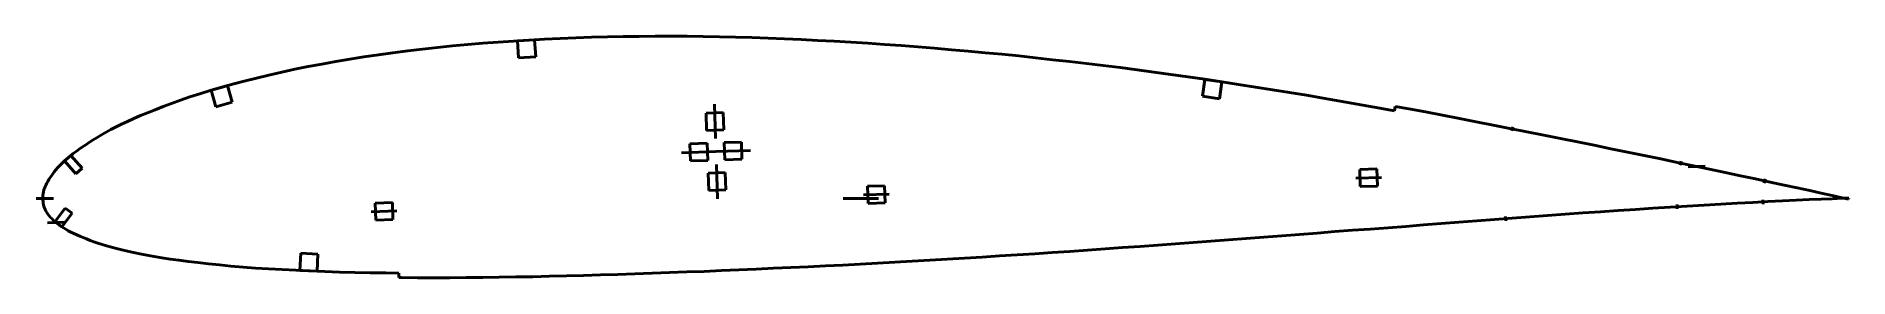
# Model space of a CAD drawing. Header units: metres. Extents: x -158 to 264, y -18 to 38.
import ezdxf

# ---------------------------------------------------------------- set-up
doc = ezdxf.new("R2010")
doc.units = ezdxf.units.M
for name, color, linetype, lineweight in [('FoilLayer', 1, 'Continuous', 50), ('StringerLayer', 1, 'Continuous', 50), ('SubLayer', 1, 'Continuous', 50)]:
    doc.layers.add(name, color=color, linetype=linetype, lineweight=lineweight)

msp = doc.modelspace()

# ---------------------------------------------------------------- linework, layer by layer
at = {"layer": 'FoilLayer'}
for p, q in [((-75.18, 33.96), (-78.57, 33.5)), ((-71.75, 34.39), (-75.18, 33.96)), ((-68.3, 34.8), (-71.75, 34.39)), ((-64.82, 35.19), (-68.3, 34.8)), ((-61.32, 35.55), (-64.82, 35.19)), ((-57.79, 35.87), (-61.32, 35.55)), ((-54.24, 36.18), (-57.79, 35.87)), ((-50.68, 36.45), (-54.24, 36.18)), ((-47.09, 36.7), (-50.68, 36.45)), ((-43.49, 36.93), (-47.09, 36.7)), ((-39.87, 37.12), (-43.49, 36.93)), ((-36.24, 37.3), (-39.87, 37.12)), ((-32.59, 37.45), (-36.24, 37.3)), ((-28.93, 37.57), (-32.59, 37.45)), ((-25.26, 37.67), (-28.93, 37.57)), ((-21.57, 37.74), (-25.26, 37.67)), ((-17.87, 37.79), (-21.57, 37.74)), ((-14.16, 37.82), (-17.87, 37.79)), ((-10.44, 37.83), (-14.16, 37.82)), ((-6.71, 37.81), (-10.44, 37.83)), ((-2.96, 37.77), (-6.71, 37.81)), ((0.79, 37.7), (-2.96, 37.77)), ((4.56, 37.61), (0.79, 37.7)), ((8.35, 37.51), (4.56, 37.61)), ((12.15, 37.38), (8.35, 37.51)), ((15.97, 37.23), (12.15, 37.38)), ((19.82, 37.06), (15.97, 37.23)), ((23.67, 36.86), (19.82, 37.06)), ((27.54, 36.65), (23.67, 36.86)), ((31.42, 36.42), (27.54, 36.65)), ((35.31, 36.19), (31.42, 36.42)), ((39.19, 35.93), (35.31, 36.19)), ((43.09, 35.65), (39.19, 35.93)), ((46.99, 35.35), (43.09, 35.65)), ((50.89, 35.03), (46.99, 35.35)), ((54.8, 34.69), (50.89, 35.03)), ((58.72, 34.35), (54.8, 34.69)), ((62.64, 33.99), (58.72, 34.35)), ((66.56, 33.62), (62.64, 33.99)), ((-98.04, 30.13), (-101.08, 29.48)), ((-94.92, 30.75), (-98.04, 30.13)), ((-91.75, 31.33), (-94.92, 30.75)), ((-88.51, 31.91), (-91.75, 31.33)), ((-85.23, 32.47), (-88.51, 31.91)), ((-81.92, 33), (-85.23, 32.47)), ((-78.57, 33.5), (-81.92, 33)), ((70.48, 33.22), (66.56, 33.62)), ((74.4, 32.79), (70.48, 33.22)), ((78.34, 32.36), (74.4, 32.79)), ((82.27, 31.92), (78.34, 32.36)), ((86.21, 31.47), (82.27, 31.92)), ((90.14, 31), (86.21, 31.47)), ((94.07, 30.51), (90.14, 31)), ((98.01, 29.98), (94.07, 30.51)), ((101.95, 29.45), (98.01, 29.98)), ((-115.17, 25.91), (-117.7, 25.18)), ((-112.54, 26.63), (-115.17, 25.91)), ((-109.8, 27.35), (-112.54, 26.63)), ((-106.97, 28.07), (-109.8, 27.35)), ((-104.06, 28.79), (-106.97, 28.07)), ((-101.08, 29.48), (-104.06, 28.79)), ((105.89, 28.9), (101.95, 29.45)), ((109.83, 28.35), (105.89, 28.9)), ((113.78, 27.79), (109.83, 28.35)), ((117.71, 27.2), (113.78, 27.79)), ((121.65, 26.58), (117.71, 27.2)), ((125.58, 25.95), (121.65, 26.58)), ((129.53, 25.32), (125.58, 25.95)), ((133.48, 24.7), (129.53, 25.32)), ((-128.69, 21.43), (-130.55, 20.71)), ((-126.71, 22.17), (-128.69, 21.43)), ((-124.63, 22.93), (-126.71, 22.17)), ((-122.43, 23.69), (-124.63, 22.93)), ((-120.12, 24.44), (-122.43, 23.69)), ((-117.7, 25.18), (-120.12, 24.44)), ((137.42, 24.06), (133.48, 24.7)), ((141.35, 23.39), (137.42, 24.06)), ((145.29, 22.7), (141.35, 23.39)), ((149.22, 21.99), (145.29, 22.7)), ((153.16, 21.27), (149.22, 21.99)), ((157.1, 20.57), (153.16, 21.27)), ((158.12, 21.45), (157.94, 20.42)), ((161.23, 20.9), (158.12, 21.45)), ((-138.33, 17.33), (-139.61, 16.69)), ((-136.97, 17.99), (-138.33, 17.33)), ((-135.52, 18.65), (-136.97, 17.99)), ((-133.97, 19.32), (-135.52, 18.65)), ((-132.31, 20), (-133.97, 19.32)), ((-130.55, 20.71), (-132.31, 20)), ((157.94, 20.42), (157.1, 20.57)), ((165.17, 20.19), (161.23, 20.9)), ((169.1, 19.44), (165.17, 20.19)), ((173.03, 18.68), (169.1, 19.44)), ((176.95, 17.89), (173.03, 18.68)), ((180.88, 17.11), (176.95, 17.89)), ((184.81, 16.34), (180.88, 17.11)), ((-145.84, 13.11), (-146.69, 12.56)), ((-144.95, 13.67), (-145.84, 13.11)), ((-144.01, 14.25), (-144.95, 13.67)), ((-143.01, 14.84), (-144.01, 14.25)), ((-141.94, 15.45), (-143.01, 14.84)), ((-140.82, 16.06), (-141.94, 15.45)), ((-139.61, 16.69), (-140.82, 16.06)), ((188.75, 15.59), (184.81, 16.34)), ((192.67, 14.81), (188.75, 15.59)), ((196.58, 14.02), (192.67, 14.81)), ((200.49, 13.21), (196.58, 14.02)), ((204.39, 12.41), (200.49, 13.21)), ((-151.86, 8.53), (-152.35, 8.06)), ((-151.34, 9.02), (-151.86, 8.53)), ((-150.8, 9.5), (-151.34, 9.02)), ((-150.2, 9.99), (-150.8, 9.5)), ((-149.58, 10.49), (-150.2, 9.99)), ((-148.92, 11), (-149.58, 10.49)), ((-148.22, 11.51), (-148.92, 11)), ((-147.47, 12.03), (-148.22, 11.51)), ((-146.69, 12.56), (-147.47, 12.03)), ((208.29, 11.61), (204.39, 12.41)), ((212.18, 10.82), (208.29, 11.61)), ((216.05, 10.03), (212.18, 10.82)), ((219.89, 9.23), (216.05, 10.03)), ((223.7, 8.42), (219.89, 9.23)), ((-155.27, 4.44), (-155.53, 4.01)), ((-154.99, 4.88), (-155.27, 4.44)), ((-154.69, 5.32), (-154.99, 4.88)), ((-154.37, 5.77), (-154.69, 5.32)), ((-154.02, 6.22), (-154.37, 5.77)), ((-153.65, 6.67), (-154.02, 6.22)), ((-153.24, 7.13), (-153.65, 6.67)), ((-152.81, 7.6), (-153.24, 7.13)), ((-152.35, 8.06), (-152.81, 7.6)), ((227.49, 7.62), (223.7, 8.42)), ((231.22, 6.83), (227.49, 7.62)), ((234.9, 6.07), (231.22, 6.83)), ((238.49, 5.32), (234.9, 6.07)), ((241.98, 4.57), (238.49, 5.32)), ((245.36, 3.84), (241.98, 4.57)), ((-156.69, 0.4), (-156.7, 0)), ((-156.7, 0), (-156.67, -0.3)), ((-156.64, 0.74), (-156.69, 0.4)), ((-156.58, 1.18), (-156.64, 0.74)), ((-156.51, 1.6), (-156.58, 1.18)), ((-156.42, 2.01), (-156.51, 1.6)), ((-156.3, 2.4), (-156.42, 2.01)), ((-156.16, 2.76), (-156.3, 2.4)), ((-155.98, 3.15), (-156.16, 2.76)), ((-155.77, 3.57), (-155.98, 3.15)), ((-155.53, 4.01), (-155.77, 3.57)), ((248.59, 3.13), (245.36, 3.84)), ((251.66, 2.47), (248.59, 3.13)), ((254.56, 1.85), (251.66, 2.47)), ((257.27, 1.25), (254.56, 1.85)), ((259.79, 0.7), (257.27, 1.25)), ((262.12, 0.19), (259.79, 0.7)), ((259.8, -0.02), (262.18, 0.07)), ((263.58, -0.12), (262.12, 0.19)), ((262.18, 0.07), (263.66, 0.13)), ((263.66, 0.13), (263.58, -0.12)), ((-156.67, -0.3), (-156.62, -0.71)), ((-156.62, -0.71), (-156.57, -1.1)), ((-156.57, -1.1), (-156.51, -1.48)), ((-156.51, -1.48), (-156.42, -1.84)), ((-156.42, -1.84), (-156.31, -2.19)), ((-156.31, -2.19), (-156.16, -2.56)), ((-156.16, -2.56), (-155.98, -2.91)), ((-155.98, -2.91), (-155.75, -3.27)), ((-155.75, -3.27), (-155.48, -3.64)), ((-155.48, -3.64), (-155.19, -4.02)), ((-155.19, -4.02), (-154.87, -4.39)), ((189.43, -4.26), (193.54, -3.94)), ((193.54, -3.94), (197.66, -3.64)), ((197.66, -3.64), (201.77, -3.35)), ((201.77, -3.35), (205.87, -3.08)), ((205.87, -3.08), (209.96, -2.81)), ((209.96, -2.81), (214.03, -2.53)), ((214.03, -2.53), (218.08, -2.26)), ((218.08, -2.26), (222.1, -2)), ((222.1, -2), (226.08, -1.75)), ((226.08, -1.75), (230.01, -1.51)), ((230.01, -1.51), (233.88, -1.3)), ((233.88, -1.3), (237.65, -1.09)), ((237.65, -1.09), (241.31, -0.89)), ((241.31, -0.89), (244.85, -0.7)), ((244.85, -0.7), (248.22, -0.53)), ((248.22, -0.53), (251.41, -0.39)), ((251.41, -0.39), (254.41, -0.25)), ((254.41, -0.25), (257.21, -0.12)), ((257.21, -0.12), (259.8, -0.02)), ((-154.87, -4.39), (-154.53, -4.75)), ((-154.53, -4.75), (-154.16, -5.1)), ((-154.16, -5.1), (-153.76, -5.46)), ((-153.76, -5.46), (-153.33, -5.81)), ((-153.33, -5.81), (-152.88, -6.15)), ((-152.88, -6.15), (-152.39, -6.49)), ((-152.39, -6.49), (-151.87, -6.82)), ((-151.87, -6.82), (-151.32, -7.15)), ((-151.32, -7.15), (-150.74, -7.48)), ((-150.74, -7.48), (-150.12, -7.8)), ((-150.12, -7.8), (-149.47, -8.13)), ((-149.47, -8.13), (-148.79, -8.45)), ((131.67, -8.7), (135.79, -8.36)), ((135.79, -8.36), (139.91, -8.03)), ((139.91, -8.03), (144.04, -7.7)), ((144.04, -7.7), (148.16, -7.39)), ((148.16, -7.39), (152.29, -7.09)), ((152.29, -7.09), (156.42, -6.79)), ((156.42, -6.79), (160.54, -6.47)), ((160.54, -6.47), (164.67, -6.13)), ((164.67, -6.13), (168.8, -5.81)), ((168.8, -5.81), (172.93, -5.49)), ((172.93, -5.49), (177.06, -5.18)), ((177.06, -5.18), (181.18, -4.89)), ((181.18, -4.89), (185.3, -4.58)), ((185.3, -4.58), (189.43, -4.26)), ((-148.79, -8.45), (-148.08, -8.78)), ((-148.08, -8.78), (-147.32, -9.09)), ((-147.32, -9.09), (-146.53, -9.41)), ((-146.53, -9.41), (-145.68, -9.73)), ((-145.68, -9.73), (-144.79, -10.04)), ((-144.79, -10.04), (-143.86, -10.36)), ((-143.86, -10.36), (-142.86, -10.67)), ((-142.86, -10.67), (-141.82, -10.99)), ((-141.82, -10.99), (-140.71, -11.3)), ((-140.71, -11.3), (-139.54, -11.62)), ((-139.54, -11.62), (-138.3, -11.93)), ((-138.3, -11.93), (-136.98, -12.24)), ((-136.98, -12.24), (-135.56, -12.54)), ((-135.56, -12.54), (-134.06, -12.85)), ((74.19, -12.84), (78.27, -12.59)), ((78.27, -12.59), (82.36, -12.31)), ((82.36, -12.31), (86.45, -12)), ((86.45, -12), (90.55, -11.7)), ((90.55, -11.7), (94.65, -11.42)), ((94.65, -11.42), (98.76, -11.14)), ((98.76, -11.14), (102.86, -10.86)), ((102.86, -10.86), (106.97, -10.56)), ((106.97, -10.56), (111.08, -10.24)), ((111.08, -10.24), (115.19, -9.91)), ((115.19, -9.91), (119.31, -9.6)), ((119.31, -9.6), (123.43, -9.3)), ((123.43, -9.3), (127.55, -9.01)), ((127.55, -9.01), (131.67, -8.7)), ((-134.06, -12.85), (-132.47, -13.16)), ((-132.47, -13.16), (-130.77, -13.47)), ((-130.77, -13.47), (-128.97, -13.78)), ((-128.97, -13.78), (-127.05, -14.08)), ((-127.05, -14.08), (-125.02, -14.37)), ((-125.02, -14.37), (-122.85, -14.66)), ((-122.85, -14.66), (-120.56, -14.92)), ((-120.56, -14.92), (-118.12, -15.18)), ((-118.12, -15.18), (-115.56, -15.44)), ((-115.56, -15.44), (-112.88, -15.71)), ((-112.88, -15.71), (-110.08, -15.96)), ((-110.08, -15.96), (-107.16, -16.18)), ((-107.16, -16.18), (-104.13, -16.38)), ((-104.13, -16.38), (-101, -16.55)), ((-101, -16.55), (-97.75, -16.7)), ((-97.75, -16.7), (-94.43, -16.86)), ((-94.43, -16.86), (-91.04, -17.01)), ((-2.78, -16.95), (1.27, -16.78)), ((1.27, -16.78), (5.31, -16.61)), ((5.31, -16.61), (9.36, -16.43)), ((9.36, -16.43), (13.4, -16.24)), ((13.4, -16.24), (17.44, -16.06)), ((17.44, -16.06), (21.46, -15.87)), ((21.46, -15.87), (25.49, -15.68)), ((25.49, -15.68), (29.52, -15.47)), ((29.52, -15.47), (33.56, -15.25)), ((33.56, -15.25), (37.6, -15.03)), ((37.6, -15.03), (41.65, -14.8)), ((41.65, -14.8), (45.7, -14.58)), ((45.7, -14.58), (49.76, -14.36)), ((49.76, -14.36), (53.82, -14.12)), ((53.82, -14.12), (57.88, -13.87)), ((57.88, -13.87), (61.95, -13.61)), ((61.95, -13.61), (66.03, -13.34)), ((66.03, -13.34), (70.11, -13.09)), ((70.11, -13.09), (74.19, -12.84)), ((-91.04, -17.01), (-87.59, -17.13)), ((-87.59, -17.13), (-84.07, -17.22)), ((-84.07, -17.22), (-80.49, -17.29)), ((-80.49, -17.29), (-76.86, -17.32)), ((-76.86, -17.32), (-73.82, -17.35)), ((-73.82, -17.35), (-73.82, -18.4)), ((-73.82, -18.4), (-73.19, -18.4)), ((-73.19, -18.4), (-69.47, -18.43)), ((-69.47, -18.43), (-65.72, -18.45)), ((-65.72, -18.45), (-61.94, -18.44)), ((-61.94, -18.44), (-58.13, -18.4)), ((-58.13, -18.4), (-54.29, -18.36)), ((-54.29, -18.36), (-50.43, -18.3)), ((-50.43, -18.3), (-46.55, -18.25)), ((-46.55, -18.25), (-42.65, -18.19)), ((-42.65, -18.19), (-38.72, -18.11)), ((-38.72, -18.11), (-34.78, -18.02)), ((-34.78, -18.02), (-30.83, -17.91)), ((-30.83, -17.91), (-26.86, -17.79)), ((-26.86, -17.79), (-22.87, -17.66)), ((-22.87, -17.66), (-18.87, -17.53)), ((-18.87, -17.53), (-14.87, -17.4)), ((-14.87, -17.4), (-10.84, -17.25)), ((-10.84, -17.25), (-6.81, -17.1)), ((-6.81, -17.1), (-2.78, -16.95))]:
    msp.add_line(p, q, dxfattribs=at)
at = {"layer": 'StringerLayer'}
for p, q in [((-42.21, 37.01), (-46.2, 36.76)), ((-46.2, 36.76), (-45.95, 32.76)), ((-41.96, 33.01), (-42.21, 37.01)), ((-45.95, 32.76), (-41.96, 33.01)), ((-113.68, 26.35), (-117.52, 25.24)), ((-112.57, 22.5), (-113.68, 26.35)), ((113.81, 27.78), (113.22, 23.83)), ((117.77, 27.19), (113.81, 27.78)), ((117.18, 23.23), (117.77, 27.19)), ((-117.52, 25.24), (-116.41, 21.39)), ((-116.41, 21.39), (-112.57, 22.5)), ((113.22, 23.83), (117.18, 23.23)), ((-150.14, 10.07), (-151.64, 8.76)), ((-151.64, 8.76), (-149.01, 5.74)), ((-147.51, 7.06), (-150.14, 10.07)), ((-149.01, 5.74), (-147.51, 7.06)), ((-151.47, -2.2), (-153.88, -5.39)), ((-152.28, -6.6), (-149.88, -3.4)), ((-149.88, -3.4), (-151.47, -2.2)), ((-153.88, -5.39), (-152.28, -6.6)), ((-96.66, -12.75), (-96.85, -16.74)), ((-96.85, -16.74), (-92.85, -16.93)), ((-92.67, -12.94), (-96.66, -12.75)), ((-92.85, -16.93), (-92.67, -12.94))]:
    msp.add_line(p, q, dxfattribs=at)
at = {"layer": 'SubLayer'}
for p, q in [((-0.1, 13.97), (-0.37, 21.96)), ((1.69, 20.03), (-2.31, 19.89)), ((-2.31, 19.89), (-2.17, 15.9)), ((1.83, 16.03), (1.69, 20.03)), ((-2.07, 12.9), (-6.06, 12.76)), ((-6.06, 12.76), (-5.93, 8.76)), ((-2.17, 15.9), (1.83, 16.03)), ((-1.93, 8.9), (-2.07, 12.9)), ((5.93, 13.17), (1.93, 13.03)), ((1.93, 13.03), (2.07, 9.04)), ((6.06, 9.17), (5.93, 13.17)), ((185.24, 15.75), (185.44, 16.73)), ((-8, 10.69), (0, 10.97)), ((-5.93, 8.76), (-1.93, 8.9)), ((0, 10.97), (8, 11.24)), ((2.07, 9.04), (6.06, 9.17)), ((224.43, 7.76), (224.63, 8.73)), ((2.17, 6.04), (-1.83, 5.9)), ((-1.83, 5.9), (-1.69, 1.9)), ((0.1, 7.97), (0.37, -0.03)), ((2.31, 2.04), (2.17, 6.04)), ((148.9, 4.74), (154.89, 4.95)), ((153.82, 6.91), (149.83, 6.78)), ((149.83, 6.78), (149.96, 2.78)), ((153.96, 2.92), (153.82, 6.91)), ((226.27, 7.38), (230.27, 7.52)), ((244, 3.62), (244.2, 4.6)), ((-158.2, 0), (-154.2, 0)), ((-1.69, 1.9), (2.31, 2.04)), ((29.64, 0), (37.86, 0)), ((34.33, 0.84), (40.33, 1.04)), ((39.26, 3.01), (35.26, 2.87)), ((35.26, 2.87), (35.4, -1.13)), ((39.39, -0.99), (39.26, 3.01)), ((149.96, 2.78), (153.96, 2.92)), ((-80.24, -3.07), (-74.24, -2.86)), ((-75.31, -0.9), (-79.31, -1.04)), ((-79.31, -1.04), (-79.17, -5.03)), ((-75.17, -4.9), (-75.31, -0.9)), ((35.4, -1.13), (39.39, -0.99)), ((183.84, -5.19), (183.78, -4.19)), ((223.74, -2.4), (223.69, -1.4)), ((243.71, -1.27), (243.67, -0.27)), ((-155.62, -5.64), (-151.62, -5.5)), ((-79.17, -5.03), (-75.17, -4.9))]:
    msp.add_line(p, q, dxfattribs=at)

doc.saveas('drawing.dxf')
